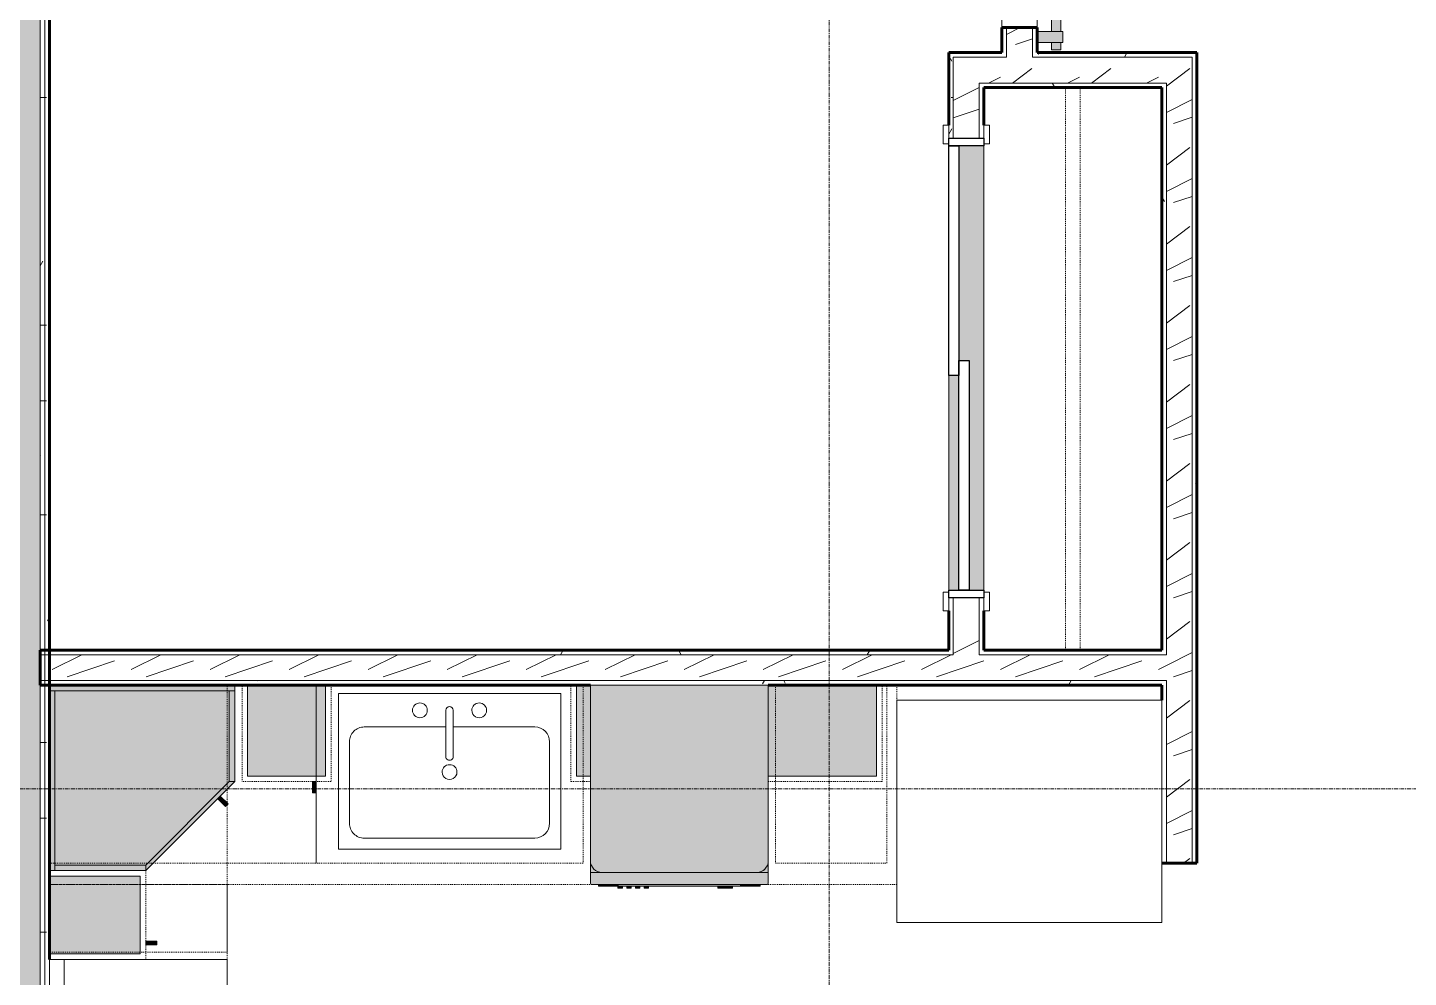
# Model space of a CAD drawing. Header units: inches. Extents: x -4061 to -1937, y 9836 to 11171.
# Drawn here: x -2935.5 to -2749.2, y 10141.7 to 10269.9 of the extents above; entities that cross this region are included whole.
import ezdxf

# ---------------------------------------------------------------- set-up
doc = ezdxf.new("R2010")
doc.units = ezdxf.units.IN
doc.header["$MEASUREMENT"] = 0
doc.linetypes.add('Dash', pattern=[0.25, 0.125, -0.125])
doc.linetypes.add('Grid Line 1_2_', pattern=[0.875, 0.5, -0.125, 0.125, -0.125])
for name, color, linetype, lineweight in [('0-1', 7, 'Continuous', 5), ('0-2', 7, 'Continuous', 9), ('A-DOOR-1', 7, 'Continuous', 9), ('A-DOOR-2', 50, 'Continuous', 30), ('A-DOOR-3', 10, 'Continuous', 18), ('A-DOOR-4', 135, 'Continuous', 18), ('A-DOOR-5', 250, 'Continuous', 60), ('A-DOOR-FRAM-1', 50, 'Continuous', 30), ('A-WALL', 113, 'Continuous', 18), ('A-WALL-1', 8, 'Continuous', 5), ('A-WALL-2', 250, 'Continuous', 60), ('A-WALL-3', 10, 'Continuous', 18), ('A-WALL-PATT-1', 7, 'Continuous', 9), ('A-WALL-PATT-2', 55, 'Continuous', 9), ('A-WALL-PATT-6', 111, 'Continuous', 9), ('I-WALL-2', 2, 'Continuous', 60), ('P-SANR-FIXT-2', 7, 'Continuous', 9), ('Q-CASE', 31, 'Continuous', 9), ('Q-CASE-1', 53, 'Continuous', 9), ('Q-CASE-3', 7, 'Continuous', 9), ('Q-CASE-4', 7, 'Dash', 9), ('Q-CASE-5', 71, 'Continuous', 9), ('Q-CASE-HDLN-1', 7, 'Dash', 9), ('Q-SPCQ-1', 7, 'Continuous', 9), ('Q-SPCQ-2', 55, 'Continuous', 9), ('S-GRID-1', 1, 'Grid Line 1_2_', 9)]:
    doc.layers.add(name, color=color, linetype=linetype, lineweight=lineweight)
pattern_1 = [(0, (0, -1152), (20.48, 5.12), [0.845, -14.515, 0.845, -14.515, -81.92]), (0, (0, -1152), (20.48, 5.12), [-30.72, 0.845, -29.875, 0.845, -14.515, -35.84]), (0, (0, -1152), (20.48, 5.12), [-76.8, 0.845, -9.395, 0.845, -24.755]), (120, (7.68, -1149.44), (-14.67405, 15.1762003), [0.845, -14.515, 0.845, -14.515, -81.92]), (120, (7.68, -1149.44), (-14.67405, 15.1762003), [-30.72, 0.845, -29.875, 0.845, -14.515, -35.84]), (120, (7.68, -1149.44), (-14.67405, 15.1762003), [-76.8, 0.845, -9.395, 0.845, -24.755]), (240, (10.24, -1139.2), (-5.80595, -20.2962003), [0.845, -14.515, 0.845, -14.515, -81.92]), (240, (10.24, -1139.2), (-5.80595, -20.2962003), [-30.72, 0.845, -29.875, 0.845, -14.515, -35.84]), (240, (10.24, -1139.2), (-5.80595, -20.2962003), [-76.8, 0.845, -9.395, 0.845, -24.755])]
pattern_2 = [(216.87, (4.265, -1141.338), (31.9871619, 21.32545714), [5.331, -47.981]), (206.565, (10.662, -1144.536), (-10.662476, -10.6620098), [11.921, -11.921]), (198.435, (10.662, -1149.868), (-21.32449365, -10.6625869), [6.744, -26.974])]

# ---------------------------------------------------------------- blocks, each defined once
blk = doc.blocks.new('FOLDING_SLIDING CLOSET - 60_ x 80_-1494136-ENLARGED RCP - 1ST FLOOR PLAN - WEST')
at = {"layer": 'A-DOOR-1'}
for p, q in [((-32.75, 3.25), (-30.25, 3.25)), ((-32.75, 2.5), (-32.75, 3.25)), ((-30.25, 2.5), (-32.75, 2.5)), ((-30.25, 3.25), (-30.25, 2.5)), ((30.25, 3.25), (32.75, 3.25)), ((30.25, 2.5), (30.25, 3.25)), ((32.75, 2.5), (30.25, 2.5)), ((32.75, 3.25), (32.75, 2.5)), ((-32.75, -2.25), (-30.25, -2.25)), ((-32.75, -3), (-32.75, -2.25)), ((-30.25, -3), (-32.75, -3)), ((-30.25, -2.25), (-30.25, -3)), ((30.25, -2.25), (32.75, -2.25)), ((30.25, -3), (30.25, -2.25)), ((32.75, -3), (30.25, -3)), ((32.75, -2.25), (32.75, -3))]:
    blk.add_line(p, q, dxfattribs=at)
at = {"layer": 'A-DOOR-2'}
for p, q in [((-1, 0.5), (30, 0.5)), ((-1, -0.88), (-1, 0.5)), ((30, 0.5), (30, -0.88)), ((-30, -0.88), (1, -0.88)), ((-30, -2.25), (-30, -0.88)), ((30, -0.88), (-1, -0.88)), ((1, -0.88), (1, -2.25)), ((1, -2.25), (-30, -2.25))]:
    blk.add_line(p, q, dxfattribs=at)
at = {"layer": 'A-DOOR-FRAM-1'}
for p, q in [((-31, 2.5), (-30, 2.5)), ((-31, -2.25), (-31, 2.5)), ((-30, 2.5), (-30, -2.25)), ((30, 2.5), (31, 2.5)), ((30, -2.25), (30, 2.5)), ((31, 2.5), (31, -2.25)), ((-30, -2.25), (-31, -2.25)), ((31, -2.25), (30, -2.25))]:
    blk.add_line(p, q, dxfattribs=at)
blk = doc.blocks.new('Interior_barn_door_18732 - Interior_barn_door_18732-1656080-ENLARGED RCP - 1ST FLOOR PLAN - WEST')
at = {"layer": 'A-DOOR-3'}
for points in [[(-23.44, 6), (-23.44, 6.07), (-23.68, 6.07), (-23.66, 5.82), (-23.44, 5.82)], [(-22.49, 6.56), (-22.52, 6.57), (-23.63, 6.57), (-23.63, 6.32), (-22.49, 6.32), (-22.49, 6.37)], [(-22.69, 5.82), (-22.69, 6.07), (-23.44, 6.07), (-23.44, 5.82)], [(-22.82, 6.25), (-22.85, 6.32), (-23.31, 6.32), (-23.28, 6.07), (-22.82, 6.07)], [(-22.45, 6), (-22.47, 6.07), (-22.69, 6.07), (-22.69, 5.82), (-22.45, 5.82)], [(-20.63, 6.57), (-22.49, 6.56), (-22.49, 6.32), (-20.63, 6.32)]]:
    blk.add_hatch(color=256, dxfattribs=at).paths.add_polyline_path(points, flags=0)
at = {"layer": 'A-DOOR-4'}
h = blk.add_hatch(color=256, dxfattribs=at)
h.paths.add_polyline_path([(20, 2.37), (20, 5.85), (18.5, 5.85), (18.5, 2.37), (19.69, 2.37)], flags=0)
h.paths.add_polyline_path([(-57.5, 3.21), (-57.5, 5.85), (-59, 5.82), (-59, 2.37), (-57.5, 2.37), (-57.5, 2.47)], flags=0)
for points in [[(-19.9, 5.82), (-55.9, 5.82), (-55.9, 4.07), (-19.9, 4.07)], [(-52.06, 5.82), (-52.06, 6), (-53.56, 6), (-53.56, 5.82), (-53.06, 5.82)]]:
    blk.add_hatch(color=256, dxfattribs=at).paths.add_polyline_path(points, flags=0)
h = blk.add_hatch(color=256, dxfattribs=at)
h.paths.add_polyline_path([(-22.23, 5.82), (-22.23, 6), (-22.45, 6), (-22.45, 5.82)], flags=0)
h.paths.add_polyline_path([(-23.68, 6), (-23.73, 6), (-23.73, 5.82), (-23.68, 5.82)], flags=0)
h = blk.add_hatch(color=256, dxfattribs=at)
h.paths.add_polyline_path([(21, 5.39), (21, 5.57), (20, 5.55), (20, 4.95), (21, 4.95), (21, 5.26)], flags=0)
h.paths.add_polyline_path([(18.5, 5.26), (18.5, 5.57), (-19.9, 5.55), (-19.9, 4.95), (18.5, 4.95), (18.5, 5.26)], flags=0)
h.paths.add_polyline_path([(-55.9, 5.38), (-55.9, 5.57), (-57.5, 5.55), (-57.5, 4.95), (-55.9, 4.95), (-55.9, 5.26)], flags=0)
h.paths.add_polyline_path([(-59, 5.39), (-59, 5.57), (-60, 5.55), (-60, 4.95), (-59, 4.95), (-59, 5.26)], flags=0)
h = blk.add_hatch(color=256, dxfattribs=at)
h.paths.add_polyline_path([(21, 4.32), (21, 4.95), (20, 4.95), (20, 4.32)], flags=0)
h.paths.add_polyline_path([(18.5, 4.51), (18.5, 4.95), (-19.9, 4.95), (-19.9, 4.32), (18.5, 4.35), (18.5, 4.41)], flags=0)
h.paths.add_polyline_path([(-55.9, 4.32), (-55.9, 4.95), (-57.5, 4.95), (-57.5, 4.32)], flags=0)
h.paths.add_polyline_path([(-59, 4.63), (-59, 4.95), (-60, 4.95), (-60, 4.32), (-59, 4.34), (-59, 4.51)], flags=0)
at = {"layer": 'A-DOOR-1'}
for p, q in [((-23.69, 6.07), (-23.69, 5.82)), ((-23.44, 6.07), (-23.69, 6.07)), ((-23.69, 6.07), (-23.68, 6.07)), ((-22.49, 6.57), (-23.63, 6.57)), ((-23.63, 6.57), (-23.63, 6.32)), ((-23.63, 6.32), (-22.49, 6.32)), ((-22.69, 6.07), (-23.44, 6.07)), ((-23.32, 6.32), (-23.32, 6.07)), ((-23.32, 6.32), (-23.32, 6.07)), ((-22.82, 6.07), (-22.82, 6.32)), ((-22.82, 6.07), (-22.82, 6.32)), ((-22.44, 6.07), (-22.69, 6.07)), ((-22.49, 6.32), (-22.49, 6.57)), ((-22.45, 6.07), (-22.44, 6.07)), ((-22.44, 5.82), (-22.44, 6.07)), ((-20.62, 6.32), (-20.62, 6.57))]:
    blk.add_line(p, q, dxfattribs=at)
for points, knots in [([(-22.49, 6.32), (-22.4, 6.32), (-22.1, 6.32), (-21.53, 6.32), (-21, 6.32), (-20.74, 6.32), (-20.61, 6.32), (-20.62, 6.32), (-20.64, 6.32)], [0.1495851, 0.1495851, 0.1495851, 0.1495851, 0.2105513, 0.2964689, 0.3707648, 0.4376596, 0.4969616, 0.5310493, 0.5310493, 0.5310493, 0.5310493]), ([(-20.64, 6.57), (-20.62, 6.57), (-20.61, 6.57), (-20.73, 6.57), (-21.01, 6.57), (-21.53, 6.57), (-22.12, 6.57), (-22.38, 6.57), (-22.48, 6.57)], [-0.5310493, -0.5310493, -0.5310493, -0.5310493, -0.4969616, -0.4376596, -0.3707648, -0.2964689, -0.2105513, -0.1495851, -0.1495851, -0.1495851, -0.1495851])]:
    blk.add_open_spline(points, degree=3, knots=knots, dxfattribs=at)
at = {"layer": 'A-DOOR-3'}
for p, q in [((-59, 2.37), (-59, 5.85)), ((-59, 5.85), (-57.5, 5.85)), ((-57.5, 5.85), (-57.5, 2.37)), ((-55.9, 4.07), (-55.9, 5.82)), ((-55.9, 5.82), (-19.9, 5.82)), ((-19.9, 5.82), (-19.9, 4.07)), ((18.5, 5.85), (20, 5.85)), ((18.5, 2.37), (18.5, 5.85)), ((20, 5.85), (20, 2.37)), ((-59, 5.57), (-60, 5.57)), ((-60, 5.57), (-60, 4.95)), ((-60, 4.95), (-60, 4.32)), ((-60, 4.32), (-59, 4.32)), ((-55.9, 5.57), (-57.5, 5.57)), ((-57.5, 4.32), (-55.9, 4.32)), ((-19.9, 4.07), (-55.9, 4.07)), ((18.5, 5.57), (-19.9, 5.57)), ((-19.9, 4.32), (18.5, 4.32)), ((21, 5.57), (20, 5.57)), ((20, 4.32), (21, 4.32)), ((21, 4.95), (21, 5.57)), ((21, 4.32), (21, 4.95))]:
    blk.add_line(p, q, dxfattribs=at)
at = {"layer": 'A-DOOR-5'}
for p, q in [((-53.56, 6), (-53.56, 5.82)), ((-52.06, 6), (-53.56, 6)), ((-52.06, 5.82), (-52.06, 6)), ((-23.73, 6), (-23.73, 5.82)), ((-23.68, 6), (-23.73, 6)), ((-22.23, 6), (-22.45, 6)), ((-22.23, 5.82), (-22.23, 6))]:
    blk.add_line(p, q, dxfattribs=at)
blk = doc.blocks.new('Refrigerator_-_Side-by-Side_6047 - 36_ X 30_-345559-ENLARGED RCP - 1ST FLOOR PLAN - WEST')
at = {"layer": 'Q-SPCQ-1'}
for p, q in [((17.87, 14.42), (-17.88, 14.42)), ((-17.88, 14.42), (-17.88, -15.58)), ((17.87, -15.58), (17.87, 14.42)), ((-17.88, -15.58), (17.87, -15.58))]:
    blk.add_line(p, q, dxfattribs=at)
blk = doc.blocks.new('OD_CW_Closet - OD_CW_Closet-1868364-ENLARGED RCP - 1ST FLOOR PLAN - WEST')
at = {"layer": 'Q-CASE-HDLN-1'}
for p, q in [((8.8, 0), (68.8, 0)), ((0.74, -11), (76.64, -11)), ((0.74, -13), (76.64, -13))]:
    blk.add_line(p, q, dxfattribs=at)
blk = doc.blocks.new('Range - 24_ x 24_-1352610-ENLARGED RCP - 1ST FLOOR PLAN - WEST')
at = {"layer": 'Q-SPCQ-1'}
for p, q in [((24, 24), (0, 24)), ((0, 24), (0, 0)), ((24, 0), (24, 24)), ((0, 22), (24, 22)), ((0, 0), (24, 0))]:
    blk.add_line(p, q, dxfattribs=at)
for centre, radius, start, end in [((6.5, 16), 4.5, 360, 180), ((17.5, 16), 3, 360, 180), ((6.5, 16), 4.5, 180, 0), ((17.5, 16), 3, 180, 0), ((6.5, 6), 3.5, 360, 180), ((17.5, 6), 3, 360, 180), ((6.5, 6), 3.5, 180, 0), ((17.5, 6), 3, 180, 0)]:
    blk.add_arc(centre, radius, start, end, dxfattribs=at)
blk = doc.blocks.new('OD_CW_Countertop - OD_CW_Countertop-2217102-ENLARGED RCP - 1ST FLOOR PLAN - WEST')
at = {"layer": 'Q-CASE-HDLN-1'}
for p, q in [((0.74, 2.88), (18.27, 2.88)), ((41.88, 2.88), (115.08, 2.88)), ((0.74, -24), (0.74, -22))]:
    blk.add_line(p, q, dxfattribs=at)
blk = doc.blocks.new('Sink Kitchen-Single - 30_ x 21_-1372827-ENLARGED RCP - 1ST FLOOR PLAN - WEST')
at = {"layer": 'P-SANR-FIXT-2'}
for p, q in [((-14.38, 10.41), (15.62, 10.41)), ((-14.38, -10.59), (-14.38, 10.41)), ((15.62, 10.41), (15.62, -10.59)), ((-10.88, 8.91), (12.12, 8.91)), ((-12.88, -4.09), (-12.88, 6.91)), ((14.12, 6.91), (14.12, -4.09)), ((0.12, -8.34), (0.12, -2.09)), ((1.12, -8.34), (1.12, -2.09)), ((0.12, -6.09), (-10.88, -6.09)), ((12.12, -6.09), (1.12, -6.09)), ((15.62, -10.59), (-14.38, -10.59))]:
    blk.add_line(p, q, dxfattribs=at)
for centre, radius, start, end in [((-10.88, 6.91), 2, 90, 180), ((12.12, 6.91), 2, 360, 90), ((0.62, 0), 1, 360, 180), ((0.62, 0), 1, 180, 0), ((0.62, -2.09), 0.5, 360, 180), ((-10.88, -4.09), 2, 180, 270), ((12.12, -4.09), 2, 270, 0), ((-3.38, -8.34), 1, 360, 180), ((4.62, -8.34), 1, 0, 180), ((-3.38, -8.34), 1, 180, 0), ((0.62, -8.34), 0.5, 180, 0), ((4.62, -8.34), 1, 180, 0)]:
    blk.add_arc(centre, radius, start, end, dxfattribs=at)
blk = doc.blocks.new('Dishwasher_15404 - 34_ counter-V24-ENLARGED RCP - 1ST FLOOR PLAN - WEST')
at = {"layer": 'Q-SPCQ-2'}
for points in [[(25.25, -8.88), (25.25, -1.57), (25.17, -1.1), (24.98, -0.71), (24.74, -0.42), (24.46, -0.21), (24.08, -0.05), (23.68, 0), (0, 0), (0, -24), (23.68, -24), (24.08, -23.95), (24.46, -23.79), (24.83, -23.48), (25.07, -23.15), (25.2, -22.77), (25.25, -22.43), (25.25, -14.11)], [(25, -0.74), (24.96, -0.67), (24.98, -0.71)], [(26.87, -1.21), (26.87, -0.15), (26.82, -0.06), (26.68, 0), (25.25, 0), (25.25, -24), (26.73, -23.98), (26.82, -23.94), (26.87, -23.8), (26.87, -8.88)], [(27.12, -2.61), (27.12, -1.09), (26.87, -1.09), (26.87, -2.61)], [(27.12, -3.52), (27.12, -2.61), (26.87, -2.63), (26.87, -3.81), (27.12, -3.81)], [(27.12, -8.88), (27.12, -3.81), (26.87, -3.81), (26.87, -20.19), (27.12, -20.19), (27.12, -12.07)], [(27.37, -5.55), (27.37, -4.82), (27.12, -4.82), (27.12, -5.81), (27.37, -5.81)], [(27.37, -6.06), (27.37, -5.81), (27.12, -5.81), (27.12, -6.79), (27.37, -6.79), (27.37, -6.3)], [(27.37, -16.74), (27.37, -16.15), (27.12, -16.15), (27.12, -16.74)], [(27.37, -17.33), (27.12, -17.33), (27.12, -17.92), (27.37, -17.92)], [(27.37, -18.51), (27.12, -18.51), (27.12, -19.1), (27.37, -19.1)], [(27.12, -21.39), (27.12, -20.19), (26.87, -20.19), (26.87, -21.39)], [(27.37, -20.28), (27.37, -19.69), (27.12, -19.69), (27.12, -20.28)], [(27.12, -22.68), (27.12, -21.39), (26.87, -21.39), (26.9, -22.91), (27.12, -22.91)]]:
    blk.add_hatch(color=256, dxfattribs=at).paths.add_polyline_path(points, flags=0)
h = blk.add_hatch(color=256, dxfattribs=at)
h.paths.add_polyline_path([(25.25, -1.57), (25.25, 0), (23.68, 0), (24.08, -0.05), (24.46, -0.21), (24.83, -0.52), (25.04, -0.79), (25.22, -1.25)], flags=0)
h.paths.add_polyline_path([(25.25, -24), (25.25, -22.43), (25.2, -22.83), (24.96, -23.33), (24.74, -23.58), (24.46, -23.79), (24.08, -23.95), (23.68, -24), (24.75, -24)], flags=0)
at = {"layer": 'Q-SPCQ-1'}
for p, q in [((0, -24), (0, 0)), ((0, 0), (23.68, 0)), ((23.68, 0), (25.25, 0)), ((25.25, 0), (26.68, 0)), ((25.25, 0), (25.25, -1.57)), ((25.25, -1.57), (25.25, -22.43)), ((26.87, -0.2), (26.87, -23.8)), ((27.12, -1.09), (26.87, -1.09)), ((27.12, -2.61), (27.12, -1.09)), ((27.12, -3.81), (27.12, -2.61)), ((27.12, -20.19), (27.12, -3.81)), ((27.37, -4.82), (27.12, -4.82)), ((27.37, -5.81), (27.37, -4.82)), ((27.12, -6.79), (27.37, -6.79)), ((27.37, -6.79), (27.37, -5.81)), ((27.37, -16.15), (27.12, -16.15)), ((27.37, -16.74), (27.12, -16.74)), ((27.37, -16.74), (27.37, -16.15)), ((27.37, -17.33), (27.12, -17.33)), ((27.37, -17.92), (27.12, -17.92)), ((27.37, -18.51), (27.12, -18.51)), ((27.37, -17.92), (27.37, -17.33)), ((27.37, -19.1), (27.37, -18.51)), ((27.37, -19.1), (27.12, -19.1)), ((27.37, -19.69), (27.12, -19.69)), ((27.12, -21.39), (27.12, -20.19)), ((27.37, -20.28), (27.12, -20.28)), ((27.37, -20.28), (27.37, -19.69)), ((27.12, -22.91), (27.12, -21.39)), ((23.68, -24), (0, -24)), ((25.25, -24), (23.68, -24)), ((25.25, -22.43), (25.25, -24)), ((26.68, -24), (25.25, -24)), ((27.12, -22.91), (26.87, -22.91))]:
    blk.add_line(p, q, dxfattribs=at)
for centre, radius, start, end in [((26.68, -0.2), 0.197, 0, 90), ((23.68, -1.57), 1.57, 0, 90), ((23.68, -1.57), 1.57, 32.077, 42.3359), ((23.68, -1.57), 1.57, 17.8182, 27.5266), ((23.68, -1.57), 1.57, 0, 13.2527), ((26.68, -0.2), 0.197, 15, 75), ((23.68, -22.43), 1.57, 270, 0), ((23.68, -22.43), 1.57, 317.6641, 327.923), ((23.68, -22.43), 1.57, 332.4734, 342.1818), ((23.68, -22.43), 1.57, 346.3575, 0), ((26.68, -23.8), 0.197, 270, 0)]:
    blk.add_arc(centre, radius, start, end, dxfattribs=at)
blk = doc.blocks.new('OD_CW_Countertop - OD_CW_Countertop-2218266-ENLARGED RCP - 1ST FLOOR PLAN - WEST')
at = {"layer": 'Q-CASE-HDLN-1'}
for p, q in [((0.74, -24), (0.74, 0)), ((0.74, 0), (10.86, 0)), ((34.86, 0), (99.63, 0))]:
    blk.add_line(p, q, dxfattribs=at)
blk = doc.blocks.new('Base Cabinet-Single Door - 12_-2208689-ENLARGED RCP - 1ST FLOOR PLAN - WEST')
at = {"layer": 'Q-CASE-4'}
for p, q in [((-5.26, -24), (-5.26, 0)), ((-5.26, 0), (6.74, 0)), ((6.74, 0), (6.74, -24)), ((6.74, -24), (-5.26, -24))]:
    blk.add_line(p, q, dxfattribs=at)
blk = doc.blocks.new('Base Cabinet-Double Door _ 1 Drawer - 36_-2217066-ENLARGED RCP - 1ST FLOOR PLAN - WEST')
at = {"layer": 'Q-CASE-4'}
for p, q in [((-17.26, -24), (-17.26, 0)), ((-17.26, 0), (18.74, 0)), ((18.74, 0), (18.74, -24)), ((18.74, -24), (-17.26, -24))]:
    blk.add_line(p, q, dxfattribs=at)
blk = doc.blocks.new('300 Series Wall Hung Cabinet_301 - 24_-V20-ENLARGED RCP - 1ST FLOOR PLAN - WEST')
at = {"layer": 'Q-CASE-1'}
blk.add_hatch(color=256, dxfattribs=at).paths.add_polyline_path([(9.37, 2.37), (11.25, 2.37), (11.25, 14.63), (9.37, 14.63), (9.37, 12.41)], flags=0)
at = {"layer": 'Q-CASE-3'}
for p, q in [((9.37, 14.63), (11.25, 14.63)), ((11.25, 14.63), (11.25, 2.37))]:
    blk.add_line(p, q, dxfattribs=at)
at = {"layer": 'Q-CASE-4'}
for p, q in [((9.37, 15.38), (12, 15.38)), ((12, 15.38), (12, 2.37))]:
    blk.add_line(p, q, dxfattribs=at)
blk = doc.blocks.new('300 Series Wall Hung Cabinet_301 - 18_-V21-ENLARGED RCP - 1ST FLOOR PLAN - WEST')
at = {"layer": 'Q-CASE-1'}
blk.add_hatch(color=256, dxfattribs=at).paths.add_polyline_path([(-6.37, -2.38), (-6.37, -14.63), (8.25, -14.63), (8.25, -2.38), (-5.03, -2.38)], flags=0)
at = {"layer": 'Q-CASE-3'}
for p, q in [((8.25, -2.38), (8.25, -14.63)), ((8.25, -14.63), (-6.37, -14.63))]:
    blk.add_line(p, q, dxfattribs=at)
at = {"layer": 'Q-CASE-4'}
for p, q in [((9, -15.38), (9, -2.38)), ((-6.37, -15.38), (9, -15.38))]:
    blk.add_line(p, q, dxfattribs=at)
blk = doc.blocks.new('300 Series Wall Hung Cabinet_301 - 12_-2218475-ENLARGED RCP - 1ST FLOOR PLAN - WEST')
at = {"layer": 'Q-CASE-1'}
for points in [[(-3.51, 15.38), (-3.51, 16.87), (-4, 16.87), (-4, 15.38)], [(-5.25, 2.37), (5.25, 2.37), (5.25, 14.63), (-5.25, 14.63), (-5.25, 12.41)]]:
    blk.add_hatch(color=256, dxfattribs=at).paths.add_polyline_path(points, flags=0)
at = {"layer": 'Q-CASE-3'}
for p, q in [((-3.51, 16.87), (-4, 16.87)), ((-4, 16.87), (-4, 15.38)), ((-3.51, 15.38), (-3.51, 16.87)), ((-4, 15.38), (-3.51, 15.38)), ((-5.25, 2.37), (-5.25, 14.63)), ((-5.25, 14.63), (5.25, 14.63)), ((5.25, 14.63), (5.25, 2.37))]:
    blk.add_line(p, q, dxfattribs=at)
at = {"layer": 'Q-CASE-4'}
for p, q in [((-6, 2.37), (-6, 15.38)), ((-6, 15.38), (6, 15.38)), ((6, 15.38), (6, 2.37))]:
    blk.add_line(p, q, dxfattribs=at)
blk = doc.blocks.new('308 - 308-2215426-ENLARGED RCP - 1ST FLOOR PLAN - WEST')
at = {"layer": 'Q-CASE'}
blk.add_hatch(color=256, dxfattribs=at).paths.add_polyline_path([(-12, 15.38), (-11.25, 15.38), (0, 26.63), (0, 27.38), (-11.74, 15.63)], flags=0)
at = {"layer": 'Q-CASE-1'}
for points in [[(12.25, 3.12), (12.25, 26.63), (0, 26.63), (-11.25, 15.38), (-11.25, 3.12), (-11, 3.12)], [(12.25, 26.63), (12.25, 27.38), (0, 27.38), (0, 26.63)], [(13, 3.12), (13, 27.38), (12.25, 27.38), (12.25, 3.12)], [(-12, 3.12), (-11.25, 3.12), (-11.25, 15.38), (-12, 15.38), (-12, 14.63)], [(0, 2.37), (13, 2.37), (13, 3.12), (-12, 3.12), (-12, 2.37), (-11, 2.37)]]:
    blk.add_hatch(color=256, dxfattribs=at).paths.add_polyline_path(points, flags=0)
at = {"layer": 'Q-CASE-5'}
blk.add_hatch(color=256, dxfattribs=at).paths.add_polyline_path([(-10.05, 17.33), (-9.7, 17.67), (-10.76, 18.73), (-11.11, 18.39), (-11, 18.28)], flags=0)
at = {"layer": 'Q-CASE'}
for p, q in [((-12, 15.38), (0, 27.38)), ((0, 26.63), (-11.25, 15.38)), ((0, 27.38), (0, 26.63)), ((-11.25, 15.38), (-12, 15.38))]:
    blk.add_line(p, q, dxfattribs=at)
at = {"layer": 'Q-CASE-3'}
for p, q in [((-11.25, 15.38), (0, 26.63)), ((0, 27.38), (12.25, 27.38)), ((0, 26.63), (0, 27.38)), ((0, 26.63), (12.25, 26.63)), ((12.25, 26.63), (0, 26.63)), ((12.25, 27.38), (12.25, 26.63)), ((12.25, 3.12), (12.25, 27.38)), ((12.25, 27.38), (13, 27.38)), ((12.25, 26.63), (12.25, 3.12)), ((-10.76, 18.73), (-11.11, 18.39)), ((-9.7, 17.67), (-10.76, 18.73)), ((-11.11, 18.39), (-10.05, 17.33)), ((-12, 15.38), (-11.25, 15.38)), ((-12, 3.12), (-12, 15.38)), ((-11.25, 3.12), (-11.25, 15.38)), ((-11.25, 15.38), (-11.25, 3.12)), ((-11.25, 3.12), (-12, 3.12)), ((-12, 2.37), (-12, 3.12)), ((-12, 3.12), (13, 3.12)), ((12.25, 3.12), (-11.25, 3.12)), ((13, 3.12), (12.25, 3.12))]:
    blk.add_line(p, q, dxfattribs=at)
blk = doc.blocks.new('300 Series Wall Hung Cabinet_301 - 12_-2216986-ENLARGED RCP - 1ST FLOOR PLAN - WEST')
at = {"layer": 'Q-CASE-1'}
for points in [[(5.25, -12.44), (5.25, -0.19), (-5.25, -0.19), (-5.25, -12.44)], [(-3.51, -13.19), (-4, -13.19), (-4, -14.69), (-3.51, -14.69)]]:
    blk.add_hatch(color=256, dxfattribs=at).paths.add_polyline_path(points, flags=0)
at = {"layer": 'Q-CASE-3'}
for p, q in [((-5.25, -12.44), (-5.25, -0.19)), ((5.25, -0.19), (5.25, -12.44)), ((5.25, -12.44), (-5.25, -12.44)), ((-3.51, -13.19), (-4, -13.19)), ((-4, -13.19), (-4, -14.69)), ((-4, -14.69), (-3.51, -14.69)), ((-3.51, -14.69), (-3.51, -13.19))]:
    blk.add_line(p, q, dxfattribs=at)
at = {"layer": 'Q-CASE-4'}
for p, q in [((6, -13.19), (6, -0.19)), ((-6, -13.19), (6, -13.19))]:
    blk.add_line(p, q, dxfattribs=at)
blk = doc.blocks.new('Base Cabinet-Single Door _ Drawer - 15_-2213367-ENLARGED RCP - 1ST FLOOR PLAN - WEST')
at = {"layer": 'Q-CASE-4'}
for p, q in [((-6.76, 24), (-6.76, 0)), ((8.24, 24), (-6.76, 24)), ((8.24, 0), (8.24, 24)), ((-6.76, 0), (8.24, 0))]:
    blk.add_line(p, q, dxfattribs=at)
blk = doc.blocks.new('CTR - 1st Phase - Unit Layouts_rvt-1-ENLARGED RCP - 1ST FLOOR PLAN - WEST')
at = {"layer": 'A-WALL-1'}
h = blk.add_hatch(color=256, dxfattribs=at)
h.paths.add_polyline_path([(-2808.43, 10193.98), (-2806.43, 10193.98), (-2806.43, 10253.98), (-2809.81, 10253.98), (-2809.81, 10224.98), (-2808.43, 10224.98)], flags=0)
h.paths.add_polyline_path([(-2810.56, 10193.98), (-2809.81, 10193.98), (-2809.81, 10222.98), (-2811.18, 10222.98), (-2811.18, 10193.98)], flags=0)
at = {"layer": 'A-WALL-PATT-1'}
h = blk.add_hatch(dxfattribs=at)
h.set_pattern_fill('FP_1', color=256, style=0, pattern_type=2)
h.set_pattern_definition(pattern_1)
h.paths.add_polyline_path([(-2799.87, 10266.57), (-2799.25, 10266.57), (-2799.25, 10269.91), (-2799.87, 10269.91), (-2799.87, 10267.91)], flags=0)
h.paths.add_polyline_path([(-2799.87, 10305.91), (-2799.25, 10305.91), (-2799.25, 10359.84), (-2799.87, 10359.22), (-2799.87, 10312.9)], flags=0)
h.paths.add_polyline_path([(-2799.87, 10376.14), (-2799.25, 10376.14), (-2799.25, 10378.04), (-2799.87, 10378.04), (-2799.87, 10377.39)], flags=0)
h = blk.add_hatch(dxfattribs=at)
h.set_pattern_fill('FP_1', color=256, style=0, pattern_type=2)
h.set_pattern_definition(pattern_1)
h.paths.add_polyline_path([(-2804, 10266.57), (-2803.37, 10266.57), (-2803.37, 10269.91), (-2804, 10269.91)], flags=0)
h.paths.add_polyline_path([(-2804, 10305.91), (-2803.37, 10305.91), (-2803.37, 10309.4), (-2804, 10309.4), (-2804, 10308.78)], flags=0)
h.paths.add_polyline_path([(-2803.37, 10312.9), (-2803.39, 10376.65), (-2803.9, 10376.14), (-2804, 10376.14), (-2804, 10312.9)], flags=0)
h = blk.add_hatch(dxfattribs=at)
h.set_pattern_fill('FP_1', color=256, style=0, pattern_type=2)
h.set_pattern_definition(pattern_1)
h.paths.add_polyline_path([(-2810.56, 10185.91), (-2810.56, 10192.98), (-2811.18, 10192.98), (-2811.18, 10185.91)], flags=0)
h.paths.add_polyline_path([(-2810.56, 10254.98), (-2810.56, 10266.57), (-2811.18, 10266.57), (-2811.18, 10254.98)], flags=0)
h = blk.add_hatch(dxfattribs=at)
h.set_pattern_fill('FP_1', color=256, style=0, pattern_type=2)
h.set_pattern_definition(pattern_1)
h.paths.add_polyline_path([(-2781.81, 10265.94), (-2778.31, 10265.94), (-2778.31, 10266.57), (-2799.87, 10266.57), (-2799.87, 10265.94), (-2782.43, 10265.94)], flags=0)
h.paths.add_polyline_path([(-2803.37, 10265.94), (-2803.37, 10266.57), (-2810.56, 10266.57), (-2810.56, 10265.94), (-2804, 10265.94)], flags=0)
h = blk.add_hatch(dxfattribs=at)
h.set_pattern_fill('FP_1', color=256, style=0, pattern_type=2)
h.set_pattern_definition(pattern_1)
h.paths.add_polyline_path([(-2777.68, 10157.16), (-2777.68, 10266.57), (-2778.31, 10266.57), (-2778.31, 10157.16)], flags=0)
h = blk.add_hatch(dxfattribs=at)
h.set_pattern_fill('FP_1', color=256, style=0, pattern_type=2)
h.set_pattern_definition(pattern_1)
h.paths.add_polyline_path([(-2798.42, 10261.82), (-2782.43, 10261.82), (-2782.43, 10262.44), (-2806.43, 10262.44), (-2806.43, 10261.82), (-2799.25, 10261.82)], flags=0)
h = blk.add_hatch(dxfattribs=at)
h.set_pattern_fill('FP_1', color=256, style=0, pattern_type=2)
h.set_pattern_definition(pattern_1)
h.paths.add_polyline_path([(-2781.81, 10157.16), (-2781.81, 10181.79), (-2782.43, 10181.79), (-2782.43, 10157.16)], flags=0)
h.paths.add_polyline_path([(-2781.81, 10185.29), (-2781.81, 10262.44), (-2782.43, 10262.44), (-2782.43, 10185.29)], flags=0)
h = blk.add_hatch(dxfattribs=at)
h.set_pattern_fill('FP_1', color=256, style=0, pattern_type=2)
h.set_pattern_definition(pattern_1)
h.paths.add_polyline_path([(-2782.44, 10185.29), (-2782.43, 10185.29), (-2782.43, 10185.91), (-2807.06, 10185.91), (-2807.06, 10185.29), (-2798.42, 10185.29)], flags=0)
h.paths.add_polyline_path([(-2863.52, 10185.29), (-2810.56, 10185.29), (-2810.56, 10185.91), (-2932.52, 10185.91), (-2932.52, 10185.29), (-2881.6, 10185.29)], flags=0)
h = blk.add_hatch(dxfattribs=at)
h.set_pattern_fill('FP_1', color=256, style=0, pattern_type=2)
h.set_pattern_definition(pattern_1)
h.paths.add_polyline_path([(-2798.42, 10181.16), (-2782.43, 10181.16), (-2782.43, 10181.79), (-2932.52, 10181.79), (-2932.52, 10181.16), (-2810.56, 10181.16)], flags=0)
at = {"layer": 'A-WALL-PATT-2'}
h = blk.add_hatch(dxfattribs=at)
h.set_pattern_fill('FP_2', color=256, style=0, pattern_type=2)
h.set_pattern_definition(pattern_2)
h.paths.add_polyline_path([(-2799.87, 10265.94), (-2799.87, 10269.91), (-2803.37, 10269.91), (-2803.37, 10265.94)], flags=0)
h.paths.add_polyline_path([(-2803.37, 10305.91), (-2799.87, 10305.91), (-2799.87, 10378.04), (-2802, 10378.04), (-2802.65, 10377.39), (-2803.37, 10377.39), (-2803.37, 10309.4)], flags=0)
h = blk.add_hatch(dxfattribs=at)
h.set_pattern_fill('FP_2', color=256, style=0, pattern_type=2)
h.set_pattern_definition(pattern_2)
h.paths.add_polyline_path([(-2810.56, 10185.29), (-2807.06, 10185.29), (-2807.06, 10192.98), (-2810.56, 10192.98), (-2810.56, 10185.79)], flags=0)
h.paths.add_polyline_path([(-2810.56, 10254.98), (-2807.06, 10254.98), (-2807.06, 10265.94), (-2810.56, 10265.94), (-2810.56, 10262.44)], flags=0)
h = blk.add_hatch(dxfattribs=at)
h.set_pattern_fill('FP_2', color=256, style=0, pattern_type=2)
h.set_pattern_definition(pattern_2)
h.paths.add_polyline_path([(-2798.42, 10262.44), (-2781.81, 10262.44), (-2781.81, 10265.94), (-2807.06, 10265.94), (-2807.06, 10262.44), (-2799.25, 10262.44)], flags=0)
h = blk.add_hatch(dxfattribs=at)
h.set_pattern_fill('FP_2', color=256, style=0, pattern_type=2)
h.set_pattern_definition(pattern_2)
h.paths.add_polyline_path([(-2781.81, 10157.16), (-2778.31, 10157.16), (-2778.31, 10265.94), (-2781.81, 10265.94), (-2781.81, 10171.85)], flags=0)
h = blk.add_hatch(dxfattribs=at)
h.set_pattern_fill('FP_2', color=256, style=0, pattern_type=2)
h.set_pattern_definition(pattern_2)
h.paths.add_polyline_path([(-2782.43, 10181.79), (-2781.81, 10181.79), (-2781.81, 10185.29), (-2933.77, 10185.29), (-2933.77, 10181.79), (-2798.42, 10181.79)], flags=0)
at = {"layer": 'A-WALL-2'}
for p, q in [((-2804, 10266.57), (-2804, 10269.91)), ((-2804, 10269.91), (-2799.25, 10269.91)), ((-2799.25, 10269.91), (-2799.25, 10266.57)), ((-2811.18, 10256.73), (-2811.18, 10266.57)), ((-2811.18, 10266.57), (-2810.56, 10266.57)), ((-2810.56, 10266.57), (-2806.43, 10266.57)), ((-2806.43, 10266.57), (-2804, 10266.57)), ((-2799.25, 10266.57), (-2782.43, 10266.57)), ((-2782.43, 10266.57), (-2778.31, 10266.57)), ((-2778.31, 10266.57), (-2777.68, 10266.57)), ((-2777.68, 10266.57), (-2777.68, 10157.16)), ((-2806.43, 10261.82), (-2806.43, 10256.73)), ((-2782.43, 10261.82), (-2806.43, 10261.82)), ((-2782.43, 10185.91), (-2782.43, 10261.82)), ((-2811.18, 10185.91), (-2811.18, 10191.23)), ((-2806.43, 10191.23), (-2806.43, 10185.91)), ((-2933.77, 10181.16), (-2933.77, 10185.91)), ((-2933.77, 10185.91), (-2811.18, 10185.91)), ((-2806.43, 10185.91), (-2782.43, 10185.91)), ((-2859.52, 10181.16), (-2933.77, 10181.16)), ((-2782.43, 10181.16), (-2835.52, 10181.16)), ((-2782.43, 10179.16), (-2782.43, 10181.16)), ((-2777.68, 10157.16), (-2782.43, 10157.16))]:
    blk.add_line(p, q, dxfattribs=at)
at = {"layer": 'A-WALL-3'}
for p, q in [((-2804, 10305.91), (-2804, 10269.91)), ((-2799.25, 10269.91), (-2799.25, 10305.91)), ((-2803.37, 10269.91), (-2803.37, 10266.57)), ((-2799.87, 10269.91), (-2799.87, 10266.57)), ((-2810.56, 10265.94), (-2810.56, 10254.98)), ((-2807.06, 10265.94), (-2810.56, 10265.94)), ((-2806.43, 10265.94), (-2807.06, 10265.94)), ((-2806.43, 10265.94), (-2803.37, 10265.94)), ((-2803.37, 10265.94), (-2803.37, 10266.57)), ((-2799.87, 10265.94), (-2799.87, 10266.57)), ((-2799.87, 10265.94), (-2782.43, 10265.94)), ((-2781.81, 10265.94), (-2782.43, 10265.94)), ((-2778.31, 10265.94), (-2781.81, 10265.94)), ((-2778.31, 10157.16), (-2778.31, 10265.94)), ((-2807.06, 10262.44), (-2807.06, 10254.98)), ((-2806.43, 10262.44), (-2807.06, 10262.44)), ((-2806.43, 10262.44), (-2782.43, 10262.44)), ((-2781.81, 10262.44), (-2782.43, 10262.44)), ((-2781.81, 10185.29), (-2781.81, 10262.44)), ((-2806.43, 10193.98), (-2806.43, 10253.98)), ((-2811.18, 10222.98), (-2811.18, 10193.98)), ((-2810.56, 10192.98), (-2810.56, 10185.91)), ((-2807.06, 10192.98), (-2807.06, 10185.91)), ((-2810.56, 10185.29), (-2810.56, 10185.91)), ((-2807.06, 10185.29), (-2807.06, 10185.91)), ((-2933.77, 10185.29), (-2810.56, 10185.29)), ((-2807.06, 10185.29), (-2782.43, 10185.29)), ((-2781.81, 10185.29), (-2782.43, 10185.29)), ((-2933.77, 10181.79), (-2782.43, 10181.79)), ((-2781.81, 10181.79), (-2782.43, 10181.79)), ((-2781.81, 10157.16), (-2781.81, 10181.79))]:
    blk.add_line(p, q, dxfattribs=at)
at = {"layer": '0-2'}
for name, p, rotation in [('Interior_barn_door_18732 - Interior_barn_door_18732-1656080-ENLARGED RCP - 1ST FLOOR PLAN - WEST', (-2801.62, 10287.91), 269.9999999999906), ('OD_CW_Closet - OD_CW_Closet-1868364-ENLARGED RCP - 1ST FLOOR PLAN - WEST', (-2806.43, 10185.18), 89.99999999999945), ('FOLDING_SLIDING CLOSET - 60_ x 80_-1494136-ENLARGED RCP - 1ST FLOOR PLAN - WEST', (-2808.93, 10223.98), 269.9999999999887), ('OD_CW_Countertop - OD_CW_Countertop-2217102-ENLARGED RCP - 1ST FLOOR PLAN - WEST', (-2817.45, 10157.16), 180), ('308 - 308-2215426-ENLARGED RCP - 1ST FLOOR PLAN - WEST', (-2919.52, 10183.54), 180), ('300 Series Wall Hung Cabinet_301 - 12_-2218475-ENLARGED RCP - 1ST FLOOR PLAN - WEST', (-2900.52, 10183.54), 180), ('Sink Kitchen-Single - 30_ x 21_-1372827-ENLARGED RCP - 1ST FLOOR PLAN - WEST', (-2877.91, 10169.45), 180), ('300 Series Wall Hung Cabinet_301 - 24_-V20-ENLARGED RCP - 1ST FLOOR PLAN - WEST', (-2850.15, 10183.54), 180), ('Dishwasher_15404 - 34_ counter-V24-ENLARGED RCP - 1ST FLOOR PLAN - WEST', (-2835.52, 10181.16), 269.999999999993), ('Base Cabinet-Single Door _ Drawer - 15_-2213367-ENLARGED RCP - 1ST FLOOR PLAN - WEST', (-2826.29, 10181.16), 180), ('Base Cabinet-Single Door - 12_-2208689-ENLARGED RCP - 1ST FLOOR PLAN - WEST', (-2932.52, 10150.43), 89.99999999998872), ('300 Series Wall Hung Cabinet_301 - 12_-2216986-ENLARGED RCP - 1ST FLOOR PLAN - WEST', (-2932.71, 10150.16), 89.99999999999953), ('OD_CW_Countertop - OD_CW_Countertop-2218266-ENLARGED RCP - 1ST FLOOR PLAN - WEST', (-2908.52, 10155.03), 269.9999999999937), ('Range - 24_ x 24_-1352610-ENLARGED RCP - 1ST FLOOR PLAN - WEST', (-2908.52, 10120.16), 90.00000000000495)]:
    blk.add_blockref(name, p, dxfattribs=dict(at, rotation=rotation))
for name, p in [('Base Cabinet-Single Door - 12_-2208689-ENLARGED RCP - 1ST FLOOR PLAN - WEST', (-2903.26, 10181.16)), ('Base Cabinet-Double Door _ 1 Drawer - 36_-2217066-ENLARGED RCP - 1ST FLOOR PLAN - WEST', (-2879.26, 10181.16)), ('300 Series Wall Hung Cabinet_301 - 18_-V21-ENLARGED RCP - 1ST FLOOR PLAN - WEST', (-2829.15, 10183.54)), ('Refrigerator_-_Side-by-Side_6047 - 36_ X 30_-345559-ENLARGED RCP - 1ST FLOOR PLAN - WEST', (-2800.31, 10164.74))]:
    blk.add_blockref(name, p, dxfattribs=at)
blk = doc.blocks.new('CTR - 1st Phase - Shell_rvt-1-ENLARGED RCP - 1ST FLOOR PLAN - WEST')
at = {"layer": 'S-GRID-1'}
for p, q in [((-2827.32, 9836.18), (-2827.32, 11138.35)), ((-1936.83, 10167.19), (-4027.88, 10167.19))]:
    blk.add_line(p, q, dxfattribs=at)

msp = doc.modelspace()

# ---------------------------------------------------------------- hatches: boundary and pattern name
at = {"layer": 'A-WALL-PATT-6'}
h = msp.add_hatch(dxfattribs=at)
h.set_pattern_fill('FP_10', color=256, style=0, pattern_type=2)
h.set_pattern_definition([(161.57, (0.32, -1151.68), (-2.560496185, -0.000537386), [0, -18.214, 2.022, 0]), (18.43, (-0.32, -1151.68), (-2.560496185, 0.000537386), [0, -18.214, 2.022, 0]), (108.43, (0.32, -1151.68), (1.27922091, -6.400876726), [6.07, -14.166]), (71.57, (-0.32, -1151.68), (1.27922091, 6.400876726), [6.07, -14.166])])
h.paths.add_polyline_path([(-2937.27, 10018.09), (-2933.77, 10018.09), (-2933.77, 10377.39), (-2937.27, 10377.39), (-2937.27, 10021.51)], flags=0)
h = msp.add_hatch(dxfattribs=at)
h.set_pattern_fill('FP_1', color=256, style=0, pattern_type=2)
h.set_pattern_definition(pattern_1)
h.paths.add_polyline_path([(-2933.15, 10018.09), (-2933.15, 10181.79), (-2933.77, 10181.79), (-2933.77, 10018.09)], flags=0)
h.paths.add_polyline_path([(-2933.77, 10185.29), (-2933.15, 10185.29), (-2933.15, 10376.76), (-2933.77, 10376.76), (-2933.77, 10230.02)], flags=0)
h = msp.add_hatch(dxfattribs=at)
h.set_pattern_fill('FP_1', color=256, style=0, pattern_type=2)
h.set_pattern_definition(pattern_1)
h.paths.add_polyline_path([(-2932.52, 10018.09), (-2932.52, 10181.79), (-2933.15, 10181.79), (-2933.15, 10018.09)], flags=0)
h.paths.add_polyline_path([(-2933.15, 10185.29), (-2932.52, 10185.29), (-2932.52, 10376.14), (-2933.15, 10376.14), (-2933.15, 10229.43)], flags=0)

# ---------------------------------------------------------------- linework, layer by layer
at = {"layer": 'A-WALL'}
for p, q in [((-2933.77, 10377.39), (-2933.77, 10018.09)), ((-2933.15, 10376.76), (-2933.15, 10018.09))]:
    msp.add_line(p, q, dxfattribs=at)
at = {"layer": 'I-WALL-2'}
msp.add_line((-2932.52, 10376.14), (-2932.52, 10144.16), dxfattribs=at)

# ---------------------------------------------------------------- block references
at = {"layer": '0-1'}
for name in ['CTR - 1st Phase - Shell_rvt-1-ENLARGED RCP - 1ST FLOOR PLAN - WEST', 'CTR - 1st Phase - Unit Layouts_rvt-1-ENLARGED RCP - 1ST FLOOR PLAN - WEST']:
    msp.add_blockref(name, (0, 0), dxfattribs=at)

doc.saveas('drawing.dxf')
